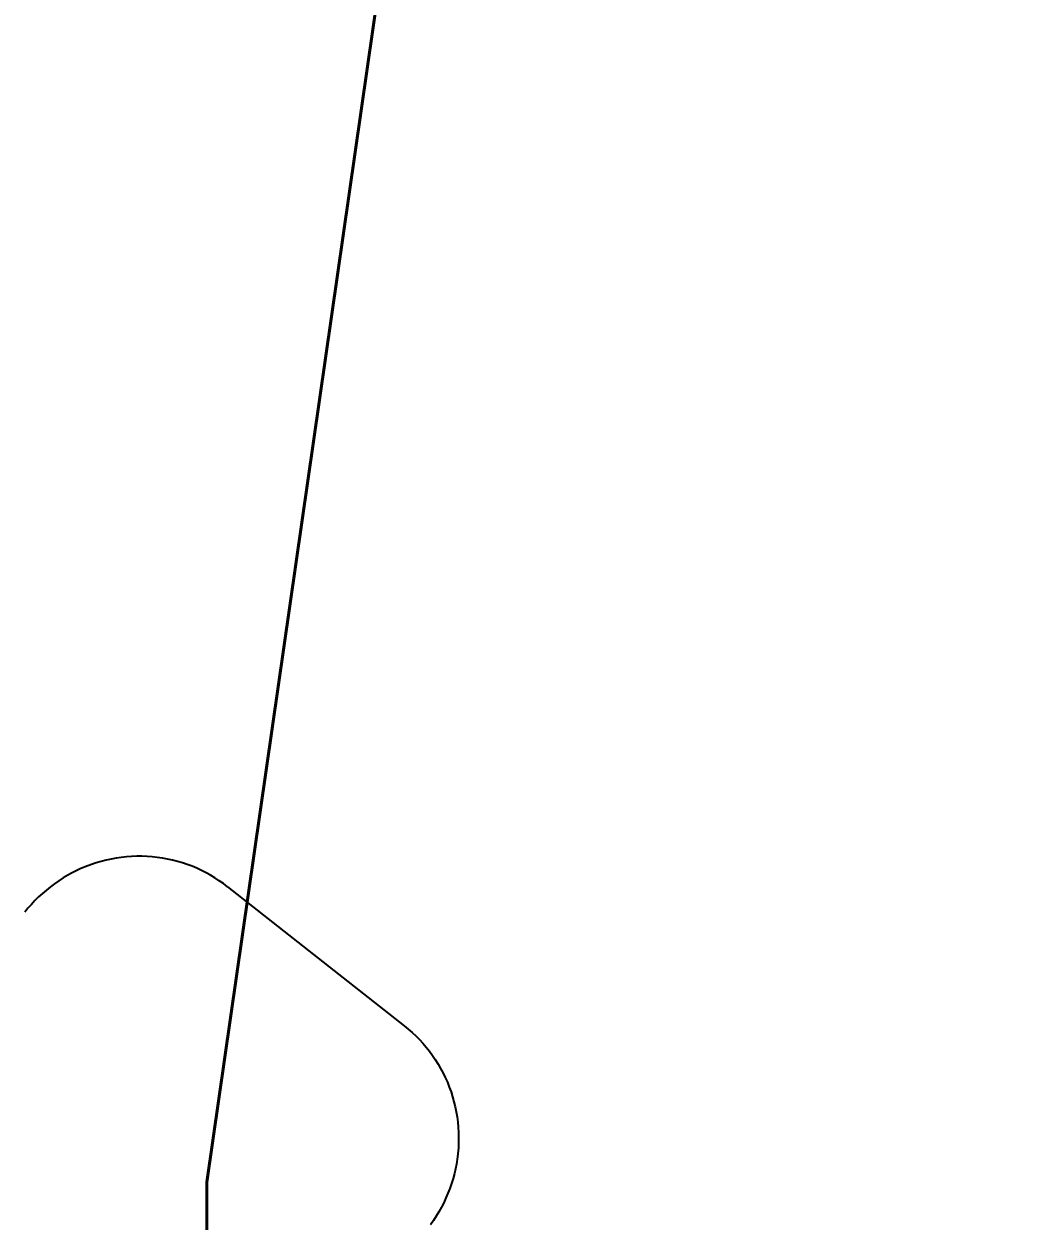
# Model space of a CAD drawing. Header units: millimetres. Extents: x 1145859089 to 1147511753, y -1047484727 to -1047247487.
# Drawn here: x 1146334046.7 to 1146334276.6, y -1047433967.4 to -1047433690.8 of the extents above; entities that cross this region are included whole.
import ezdxf
from ezdxf.xclip import XClip

# ---------------------------------------------------------------- set-up
doc = ezdxf.new("R2010")
doc.units = ezdxf.units.MM
doc.header["$LTSCALE"] = 100
doc.header["$MEASUREMENT"] = 0
doc.header["$XCLIPFRAME"] = 2
doc.layers.get('0').update_dxf_attribs({"linetype": 'CONTINUOUS'})
for name, color, linetype in [('XREF', 135, 'CONTINUOUS'), ('단지배치도$0$S240910', 33, 'CONTINUOUS'), ('단지배치도$0$W240910', 135, 'CONTINUOUS')]:
    doc.layers.add(name, color=color, linetype=linetype)
doc.styles.add('단지배치도$0$WS1', font='romans.shx', dxfattribs={"width": 0.8, "bigfont": 'whgtxt.shx'})

# ---------------------------------------------------------------- blocks, each defined once
blk = doc.blocks.new('단지배치도$0$zw$9902')
at = {"layer": '단지배치도$0$W240910', "linetype": 'ByBlock', "ltscale": 20}
for p, q in [((65389.79, -62515.33), (65387.85, -62516)), ((65390.94, -62514.99), (65389.79, -62515.33)), ((65392.1, -62514.7), (65390.94, -62514.99)), ((65393.26, -62514.44), (65392.1, -62514.7)), ((65394.44, -62514.23), (65393.26, -62514.44)), ((65395.62, -62514.06), (65394.44, -62514.23)), ((65396.81, -62513.93), (65395.62, -62514.06)), ((65398, -62513.85), (65396.81, -62513.93)), ((65399.19, -62513.8), (65398, -62513.85)), ((65400.38, -62513.8), (65399.19, -62513.8)), ((65401.57, -62513.85), (65400.38, -62513.8)), ((65402.76, -62513.93), (65401.57, -62513.85)), ((65403.94, -62514.06), (65402.76, -62513.93)), ((65405.12, -62514.23), (65403.94, -62514.06)), ((65406.29, -62514.44), (65405.12, -62514.23)), ((65407.45, -62514.69), (65406.29, -62514.44)), ((65408.6, -62514.99), (65407.45, -62514.69)), ((65409.74, -62515.33), (65408.6, -62514.99)), ((65410.87, -62515.7), (65409.74, -62515.33)), ((65383.22, -62518.19), (65382.19, -62518.8)), ((65384.27, -62517.62), (65383.22, -62518.19)), ((65386.27, -62516.66), (65384.27, -62517.62)), ((65387.85, -62516), (65386.27, -62516.66)), ((65411.98, -62516.12), (65410.87, -62515.7)), ((65413.08, -62516.58), (65411.98, -62516.12)), ((65414.16, -62517.08), (65413.08, -62516.58)), ((65415.22, -62517.61), (65414.16, -62517.08)), ((65416.26, -62518.18), (65415.22, -62517.61)), ((65417.27, -62518.79), (65416.26, -62518.18)), ((65379.23, -62520.84), (65378.29, -62521.59)), ((65380.19, -62520.13), (65379.23, -62520.84)), ((65381.18, -62519.44), (65380.19, -62520.13)), ((65382.19, -62518.8), (65381.18, -62519.44)), ((65418.26, -62519.44), (65417.27, -62518.79)), ((65419.23, -62520.11), (65418.26, -62519.44)), ((65420.17, -62520.83), (65419.23, -62520.11)), ((65420.19, -62520.84), (65461.02, -62552.95)), ((65376.5, -62523.19), (65375.65, -62524.03)), ((65377.38, -62522.37), (65376.5, -62523.19)), ((65378.29, -62521.59), (65377.38, -62522.37)), ((65374.04, -62525.81), (65373.28, -62526.74)), ((65374.83, -62524.91), (65374.04, -62525.81)), ((65375.65, -62524.03), (65374.83, -62524.91)), ((65461.03, -62552.96), (65461.95, -62553.71)), ((65461.95, -62553.71), (65462.84, -62554.49)), ((65462.84, -62554.49), (65463.7, -62555.3)), ((65463.7, -62555.3), (65464.53, -62556.14)), ((65464.53, -62556.14), (65465.33, -62557.02)), ((65465.33, -62557.02), (65466.1, -62557.92)), ((65466.1, -62557.92), (65466.83, -62558.85)), ((65466.83, -62558.85), (65467.54, -62559.81)), ((65467.54, -62559.81), (65468.21, -62560.79)), ((65468.21, -62560.79), (65468.84, -62561.8)), ((65468.84, -62561.8), (65469.43, -62562.83)), ((65469.43, -62562.83), (65469.99, -62563.88)), ((65469.99, -62563.88), (65470.51, -62564.95)), ((65470.51, -62564.95), (65471, -62566.03)), ((65471, -62566.03), (65471.44, -62567.14)), ((65471.44, -62567.14), (65471.84, -62568.26)), ((65471.84, -62568.26), (65472.2, -62569.39)), ((65472.2, -62569.39), (65472.53, -62570.54)), ((65472.53, -62570.54), (65472.81, -62571.7)), ((65472.81, -62571.7), (65473.05, -62572.87)), ((65473.05, -62572.87), (65473.24, -62574.04)), ((65473.24, -62574.04), (65473.4, -62575.23)), ((65473.4, -62575.23), (65473.51, -62576.41)), ((65473.51, -62576.41), (65473.58, -62577.61)), ((65473.58, -62577.61), (65473.61, -62578.8)), ((65473.61, -62578.8), (65473.6, -62580)), ((65473.54, -62581.19), (65473.34, -62583.23)), ((65473.6, -62580), (65473.54, -62581.19)), ((65473.34, -62583.23), (65473.08, -62584.92)), ((65472.62, -62587.09), (65472.31, -62588.25)), ((65473.08, -62584.92), (65472.62, -62587.09)), ((65471.96, -62589.4), (65471.57, -62590.53)), ((65472.31, -62588.25), (65471.96, -62589.4)), ((65470.67, -62592.75), (65470.17, -62593.84)), ((65471.14, -62591.65), (65470.67, -62592.75)), ((65471.57, -62590.53), (65471.14, -62591.65)), ((65469.62, -62594.91), (65469.04, -62595.96)), ((65470.17, -62593.84), (65469.62, -62594.91)), ((65467.76, -62597.99), (65467.07, -62598.97)), ((65468.42, -62596.98), (65467.76, -62597.99)), ((65469.04, -62595.96), (65468.42, -62596.98))]:
    blk.add_line(p, q, dxfattribs=at)
at = {"layer": '단지배치도$0$S240910', "style": '단지배치도$0$WS1', "width": 0.8}
blk.add_text('FH:32.00', height=1200, dxfattribs=at).set_placement((60354.83, -63274.83))
blk = doc.blocks.new('단지배치도')
blk.add_blockref('단지배치도$0$zw$9902', (141034.19, 142437.16))

msp = doc.modelspace()

# ---------------------------------------------------------------- block references
at = {"layer": 'XREF'}
ref = msp.add_blockref('단지배치도', (1146127639.433662, -1047513806.462535), dxfattribs=at)
XClip(ref).set_block_clipping_path([(72982.4064819524, 34919.7593965302), (360382.4067475507, 255319.7593436702)])

doc.saveas('drawing.dxf')
